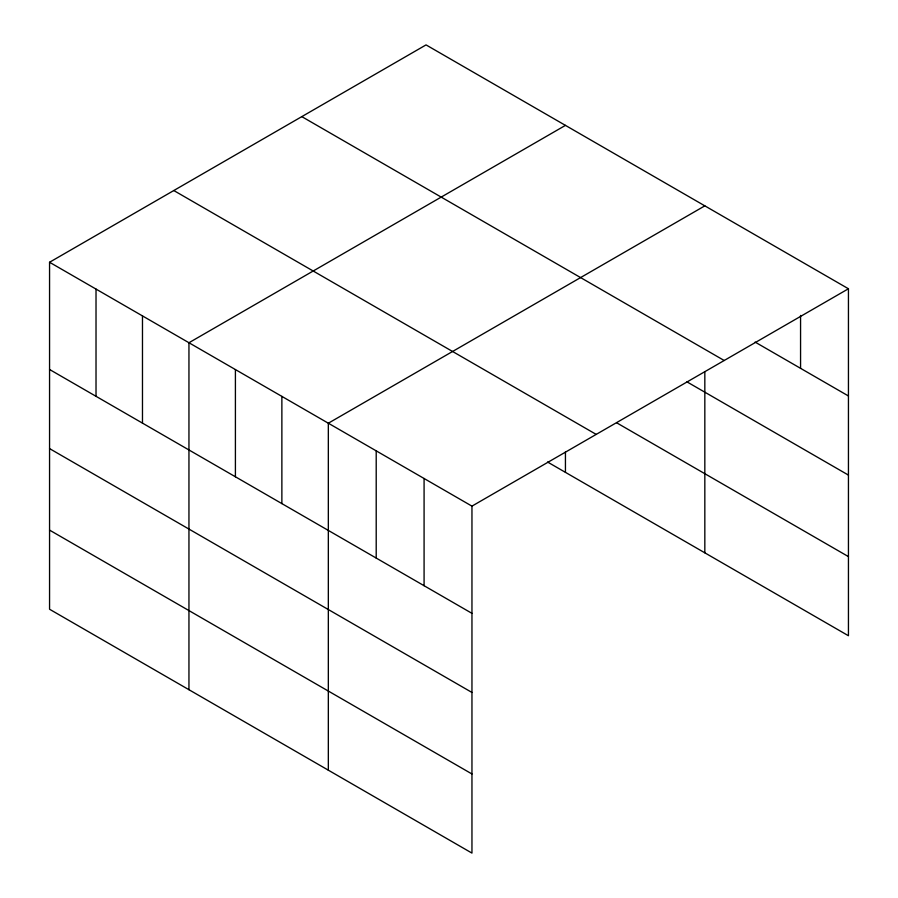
<?xml version="1.0" encoding="UTF-8"?>
<svg xmlns="http://www.w3.org/2000/svg" width="898" height="898" viewBox="0 0 898 898"><rect width="100%" height="100%" fill="white"/><g stroke="black" fill="none" stroke-linecap="round" stroke-linejoin="round"><path stroke-width="1.35" d="M49.558 262.261L471.955 506.135L471.955 853.1L49.558 609.237L49.558 262.261L426.045 44.9L848.442 288.763L848.442 635.739L547.567 462.032M565.437 125.372L188.95 342.744L188.95 689.709M704.829 205.855L328.331 423.216L328.331 770.181M471.955 506.135L848.442 288.763M755.095 342.082L848.442 395.973M301.807 116.628L724.203 360.502M686.959 381.863L848.442 475.098M616.668 422.801L848.442 556.614M173.797 190.533L596.193 434.396M49.558 369.482L471.955 613.345M49.558 448.596L471.955 692.459M49.558 530.112L471.955 773.975M800.567 315.434L800.567 368.337M704.829 371.716L704.829 552.82M565.437 451.885L565.437 472.348M424.081 478.488L424.081 585.709M376.206 450.852L376.206 558.062M281.871 396.388L281.871 503.598M235.411 369.572L235.411 476.782M142.479 315.916L142.479 423.126M96.019 289.089L96.019 396.299"/></g></svg>
